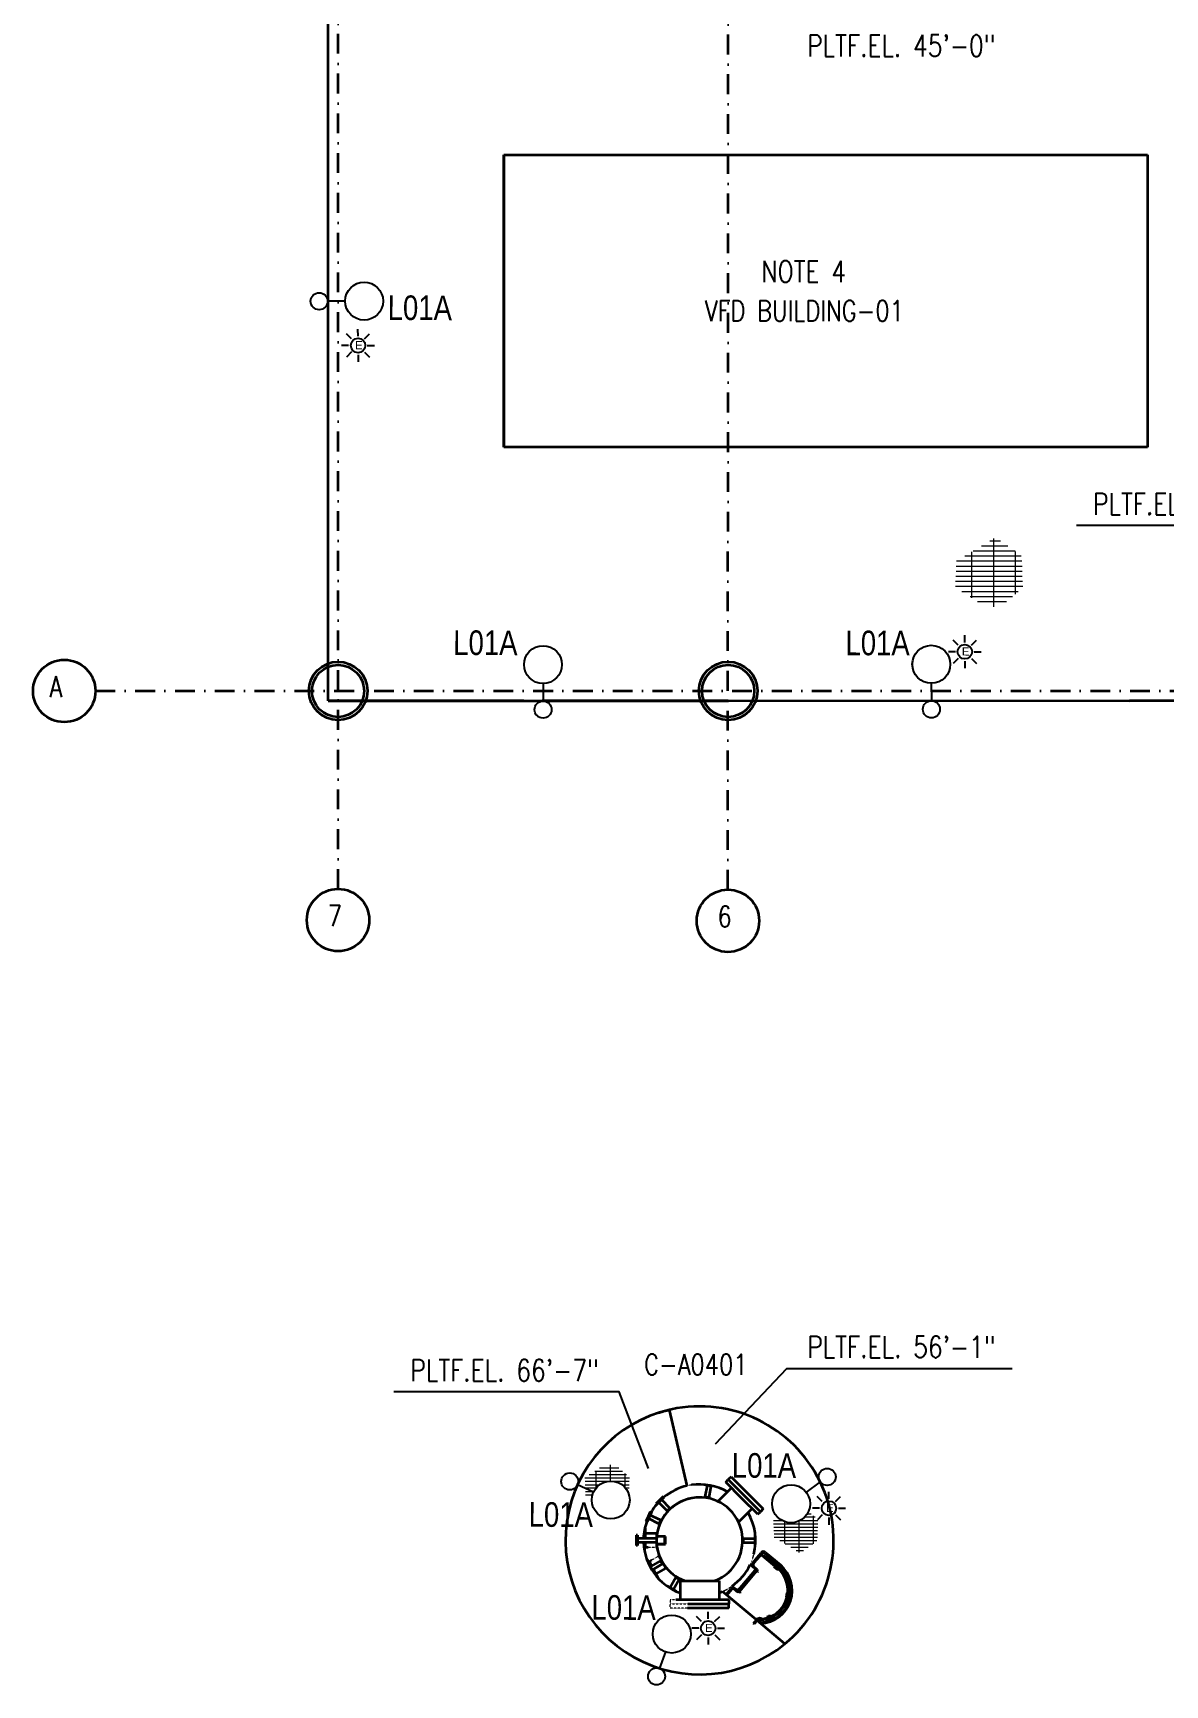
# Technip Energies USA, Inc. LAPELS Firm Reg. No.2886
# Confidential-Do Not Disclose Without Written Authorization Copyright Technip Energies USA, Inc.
# Model space of a CAD drawing. Header units: inches. Extents: x 3139 to 9140, y 3844 to 6923.
# Drawn here: x 3277 to 3973, y 3979 to 4996 of the extents above; entities that cross this region are included whole.
import ezdxf
from ezdxf.enums import TextEntityAlignment as Align

# ---------------------------------------------------------------- set-up
doc = ezdxf.new("R2010")
doc.units = ezdxf.units.IN
doc.header["$MEASUREMENT"] = 0
doc.linetypes.add('DASHDOT2', pattern=[12.700025, 6.350013, -3.175006, 0, -3.175006])
doc.linetypes.add('HIDDEN2', pattern=[0.1875, 0.125, -0.0625])
for name, color, linetype in [('Default', 7, 'Continuous'), ('E-LIGHTING', 41, 'Continuous'), ('TF_P_Equipment', 7, 'Continuous'), ('TF_P_Ladder', 7, 'Continuous'), ('TF_P_Plaform', 7, 'Continuous'), ('TF_P_Steel', 7, 'Continuous'), ('TF_S_GRATING', 7, 'Continuous')]:
    doc.layers.add(name, color=color, linetype=linetype)
doc.styles.add('Arial', font='arial.ttf')
doc.styles.add('ROMANS', font='romans.shx')

# ---------------------------------------------------------------- blocks, each defined once
blk = doc.blocks.new('TF_P_ELP_GRATING', base_point=(2.146, 13.23))
at = {"layer": 'TF_S_GRATING', "color": 8, "linetype": 'Continuous', "lineweight": 18}
for p, q in [((2.19, 13.523), (2.19, 12.866)), ((2.426, 13.377), (1.882, 13.377)), ((2.37, 13.425), (1.964, 13.425)), ((1.98, 13.435), (1.98, 12.994)), ((2.313, 13.474), (2.034, 13.474)), ((2.4, 13.399), (2.4, 12.99)), ((2.469, 13.328), (1.822, 13.328)), ((2.467, 13.279), (1.824, 13.279)), ((2.465, 13.23), (1.826, 13.23)), ((2.463, 13.182), (1.828, 13.182)), ((2.462, 13.133), (1.83, 13.133)), ((2.46, 13.084), (1.832, 13.084)), ((2.453, 13.035), (1.912, 13.035)), ((2.396, 12.987), (1.992, 12.987)), ((2.326, 12.938), (2.072, 12.938)), ((2.256, 12.889), (2.152, 12.889))]:
    blk.add_line(p, q, dxfattribs=at)
blk = doc.blocks.new('A$Cdd380a1b')
at = {"layer": 'Default', "color": 8, "linetype": 'Continuous', "lineweight": 35}
for centre in [(-76.5834, 0.5625), (-75.2671, -0.5393), (-73.3932, -0.5429)]:
    blk.add_circle(centre, 0.15, dxfattribs=at)
at = {"layer": 'TF_P_Equipment', "color": 8, "linetype": 'Continuous', "lineweight": 35}
for p, q in [((-74.4703, 3.1406), (-74.4703, 1.7344)), ((-74.4703, 1.7344), (-74.4703, 3.1406)), ((-74.4703, 3.1406), (-71.3766, 3.1406)), ((-74.4703, 3.1406), (-71.3766, 3.1406)), ((-71.3766, 3.1406), (-71.3766, 1.7344)), ((-71.3766, 3.1406), (-71.3766, 1.7344)), ((-71.3766, 1.7344), (-74.4703, 1.7344)), ((-71.3766, 1.7344), (-74.4703, 1.7344))]:
    blk.add_line(p, q, dxfattribs=at)
at = {"layer": 'TF_P_Plaform', "color": 8, "linetype": 'Continuous', "lineweight": 35}
for p, q in [((-75.3149, 0.5148), (-73.3922, 0.5148)), ((-74.3736, 0.5148), (-75.3149, 0.5148)), ((-73.3922, 0.5148), (-74.2858, 0.5148))]:
    blk.add_line(p, q, dxfattribs=at)
at = {"layer": 'TF_P_Steel', "color": 8, "linetype": 'Continuous', "lineweight": 35}
for p, q in [((-75.3149, 0.5148), (-75.3149, 4.3125)), ((-74.3769, 0.5148), (-75.2672, 0.5148)), ((-73.3922, 0.5148), (-74.2825, 0.5148)), ((-71.465, 0.5141), (-73.3922, 0.5148)), ((-69.6422, 0.5148), (-71.4632, 0.5148))]:
    blk.add_line(p, q, dxfattribs=at)
at = {"layer": 'TF_P_Steel', "color": 8, "linetype": 'DASHDOT2', "lineweight": 35, "ltscale": 0.015}
for points in [[(-75.2672, -0.3893), (-75.2672, 11.8125)], [(-73.3931, -0.3929), (-73.3922, 11.8125)], [(-76.4334, 0.5625), (-54.6422, 0.5625)]]:
    blk.add_lwpolyline(points, dxfattribs=at)
at = {"layer": 'TF_P_Steel', "color": 8, "linetype": 'Continuous', "lineweight": 35}
for centre, radius in [((-75.2672, 0.5625), 0.1407), ((-75.2672, 0.5625), 0.1253), ((-73.3922, 0.5625), 0.1407), ((-73.3922, 0.5625), 0.1253)]:
    blk.add_circle(centre, radius, dxfattribs=at)
at = {"layer": 'Default', "color": 8, "linetype": 'Continuous', "lineweight": 35, "xscale": -0.5, "yscale": 0.5, "zscale": 0.5, "rotation": 180}
blk.add_blockref('TF_P_ELP_GRATING', (-72.1378, 1.1131), dxfattribs=at)
at = {"layer": 'Default', "color": 8, "style": 'ROMANS', "width": 0.8}
blk.add_text('VFD BUILDING-01', height=0.1, dxfattribs=at).set_placement((-73.0262, 2.3909), align=Align.MIDDLE_CENTER)
for s, p in [('A', (-76.6545, 0.6334)), ('7', (-75.3176, -0.4683)), ('6', (-73.4437, -0.472))]:
    blk.add_text(s, height=0.1, dxfattribs=at).set_placement(p, align=Align.TOP_LEFT)
blk = doc.blocks.new('*U26')
at = {"color": 4, "linetype": 'ByBlock', "lineweight": -2}
blk.add_circle((0, 0), 112, dxfattribs=at)
at = {"color": 8}
blk.add_wipeout([(842, 0), (841, 16), (840, 31), (837, 47), (834, 62), (829, 77), (824, 92), (818, 106), (811, 120), (803, 134), (794, 146), (784, 159), (774, 171), (763, 182), (751, 192), (739, 202), (726, 210), (713, 218), (699, 225), (684, 232), (670, 237), (654, 241), (639, 245), (624, 247), (608, 249), (593, 249), (577, 249), (561, 247), (546, 245), (531, 241), (515, 237), (501, 232), (486, 225), (472, 218), (459, 210), (446, 202), (434, 192), (422, 182), (411, 171), (401, 159), (391, 146), (382, 134), (374, 120), (367, 106), (361, 92), (356, 77), (351, 62), (348, 47), (345, 31), (344, 16), (343, 0), (344, -16), (345, -31), (348, -47), (351, -62), (356, -77), (361, -92), (367, -106), (374, -120), (382, -134), (391, -146), (401, -159), (411, -171), (422, -182), (434, -192), (446, -202), (459, -210), (472, -218), (486, -225), (501, -232), (515, -237), (531, -241), (546, -245), (561, -247), (577, -249), (593, -249), (608, -249), (624, -247), (639, -245), (654, -241), (670, -237), (684, -232), (699, -225), (713, -218), (726, -210), (739, -202), (751, -192), (763, -182), (774, -171), (784, -159), (794, -146), (803, -134), (811, -120), (818, -106), (824, -92), (829, -77), (834, -62), (837, -47), (840, -31), (841, -16)], dxfattribs=at)
at = {"color": 4, "linetype": 'ByBlock', "lineweight": -2}
blk.add_line((343, 0), (112, 0), dxfattribs=at)
blk.add_circle((593, 0), 249, dxfattribs=at)
at = {"color": 4, "insert": (-379, -470), "char_height": 324, "attachment_point": 1, "rotation": 24.098, "style": 'Arial'}
blk.add_mtext_dynamic_manual_height_columns('{\\W0.8;L01A}', width=4053.6, gutter_width=4.41, heights=[0], dxfattribs=at)
blk = doc.blocks.new('*U57')
at = {"color": 3}
for points in [[(-8.5, 6.9), (-8.5, 11.2)], [(-14.2, 1.1), (-18.6, 1.1)], [(-12.5, 5.2), (-15.6, 8.2)], [(-4.4, 5.2), (-1.3, 8.2)], [(-2.7, 1.1), (1.7, 1.1)]]:
    blk.add_lwpolyline(points, dxfattribs=at)
at = {"color": 4, "linetype": 'ByBlock', "lineweight": -2}
blk.add_circle((-27.7, 0), 5.26, dxfattribs=at)
at = {"color": 3}
blk.add_circle((-8.4, 1.1), 4.47, dxfattribs=at)
at = {"color": 4, "insert": (-11.1, -0.7), "char_height": 5.03, "attachment_point": 1, "rotation": 89.8623, "style": 'Arial'}
blk.add_mtext_dynamic_manual_height_columns('E', width=62.916, gutter_width=0.0684, heights=[0], dxfattribs=at)
at = {"color": 8}
blk.add_wipeout([(-4.2, -31.6), (-3.6, -31.1), (-3.1, -30.6), (-2.5, -30.1), (-2.1, -29.5), (-1.6, -29), (-1.2, -28.3), (-0.9, -27.7), (-0.5, -27.1), (-0.3, -26.4), (0, -25.7), (0.2, -25), (0.3, -24.3), (0.4, -23.5), (0.5, -22.8), (0.5, -22.1), (0.5, -21.4), (0.4, -20.6), (0.3, -19.9), (0.1, -19.2), (-0.1, -18.5), (-0.4, -17.8), (-0.7, -17.1), (-1, -16.5), (-1.4, -15.9), (-1.8, -15.3), (-2.3, -14.7), (-2.7, -14.1), (-3.3, -13.6), (-3.8, -13.2), (-4.4, -12.7), (-5, -12.3), (-5.7, -11.9), (-6.3, -11.6), (-7, -11.3), (-7.7, -11.1), (-8.4, -10.9), (-9.1, -10.8), (-9.8, -10.6), (-10.6, -10.6), (-11.3, -10.6), (-12, -10.6), (-12.7, -10.7), (-13.5, -10.8), (-14.2, -11), (-14.9, -11.2), (-15.6, -11.4), (-16.2, -11.7), (-16.9, -12.1), (-17.5, -12.5), (-18.1, -12.9), (-18.7, -13.3), (-19.2, -13.8), (-19.7, -14.4), (-20.2, -14.9), (-20.7, -15.5), (-21.1, -16.1), (-21.4, -16.7), (-21.7, -17.4), (-22, -18.1), (-22.3, -18.8), (-22.5, -19.5), (-22.6, -20.2), (-22.7, -20.9), (-22.8, -21.6), (-22.8, -22.4), (-22.8, -23.1), (-22.7, -23.8), (-22.6, -24.6), (-22.4, -25.3), (-22.2, -26), (-21.9, -26.7), (-21.6, -27.3), (-21.3, -28), (-20.9, -28.6), (-20.5, -29.2), (-20, -29.8), (-19.5, -30.3), (-19, -30.8), (-18.5, -31.3), (-17.9, -31.7), (-17.3, -32.1), (-16.6, -32.5), (-16, -32.8), (-15.3, -33.1), (-14.6, -33.4), (-13.9, -33.6), (-13.2, -33.7), (-12.5, -33.8), (-11.7, -33.9), (-11, -33.9), (-10.3, -33.8), (-9.5, -33.8), (-8.8, -33.6), (-8.1, -33.5), (-7.4, -33.3), (-6.7, -33), (-6, -32.7), (-5.4, -32.4), (-4.8, -32)], dxfattribs=at)
at = {"color": 4, "linetype": 'ByBlock', "lineweight": -2}
blk.add_line((-18.1, -12.9), (-24.6, -4.2), dxfattribs=at)
at = {"color": 3}
for points in [[(-12.5, -3), (-15.6, -6.1)], [(-8.4, -4.7), (-8.4, -9)], [(-4.4, -3), (-1.3, -6)]]:
    blk.add_lwpolyline(points, dxfattribs=at)
at = {"color": 4, "linetype": 'ByBlock', "lineweight": -2}
blk.add_circle((-11.1, -22.2), 11.7, dxfattribs=at)
at = {"color": 4, "insert": (-42.3, -58.7), "char_height": 15.153, "attachment_point": 1, "rotation": 89.8623, "style": 'Arial'}
blk.add_mtext_dynamic_manual_height_columns('{\\W0.8;L01A}', width=189.578, gutter_width=0.206, heights=[0], dxfattribs=at)
blk = doc.blocks.new('*U58')
at = {"color": 3}
for points in [[(-57.4, 37.4), (-57.4, 41.8)], [(-63.2, 31.7), (-67.5, 31.7)], [(-61.5, 35.7), (-64.6, 38.8)], [(-53.4, 35.8), (-50.3, 38.8)], [(-51.7, 31.7), (-47.3, 31.7)]]:
    blk.add_lwpolyline(points, dxfattribs=at)
blk.add_circle((-57.4, 31.7), 4.47, dxfattribs=at)
at = {"color": 4, "linetype": 'ByBlock', "lineweight": -2}
blk.add_circle((-27.7, 0), 5.26, dxfattribs=at)
at = {"color": 4, "insert": (-60.1, 29.8), "char_height": 5.03, "attachment_point": 1, "rotation": 89.8623, "style": 'Arial'}
blk.add_mtext_dynamic_manual_height_columns('E', width=62.916, gutter_width=0.0684, heights=[0], dxfattribs=at)
at = {"color": 8}
blk.add_wipeout([(-64.8, 13.2), (-65, 12.5), (-65.2, 11.8), (-65.3, 11.1), (-65.4, 10.4), (-65.5, 9.7), (-65.4, 8.9), (-65.4, 8.2), (-65.3, 7.5), (-65.2, 6.7), (-65, 6), (-64.8, 5.3), (-64.5, 4.7), (-64.2, 4), (-63.8, 3.4), (-63.4, 2.7), (-63, 2.1), (-62.5, 1.6), (-62, 1.1), (-61.5, 0.6), (-60.9, 0.1), (-60.3, -0.3), (-59.7, -0.7), (-59.1, -1.1), (-58.4, -1.4), (-57.7, -1.7), (-57, -1.9), (-56.3, -2.1), (-55.6, -2.2), (-54.9, -2.3), (-54.1, -2.3), (-53.4, -2.3), (-52.7, -2.3), (-52, -2.2), (-51.2, -2.1), (-50.5, -1.9), (-49.8, -1.6), (-49.2, -1.4), (-48.5, -1.1), (-47.8, -0.7), (-47.2, -0.3), (-46.6, 0.1), (-46.1, 0.6), (-45.5, 1.1), (-45, 1.6), (-44.6, 2.2), (-44.1, 2.8), (-43.8, 3.4), (-43.4, 4), (-43.1, 4.7), (-42.8, 5.4), (-42.6, 6.1), (-42.4, 6.8), (-42.3, 7.5), (-42.2, 8.2), (-42.2, 9), (-42.2, 9.7), (-42.2, 10.4), (-42.3, 11.2), (-42.4, 11.9), (-42.6, 12.6), (-42.8, 13.3), (-43.1, 14), (-43.4, 14.6), (-43.8, 15.3), (-44.2, 15.9), (-44.6, 16.5), (-45.1, 17), (-45.6, 17.6), (-46.1, 18.1), (-46.7, 18.5), (-47.3, 19), (-47.9, 19.4), (-48.5, 19.7), (-49.2, 20), (-49.9, 20.3), (-50.6, 20.5), (-51.3, 20.7), (-52, 20.8), (-52.7, 20.9), (-53.5, 21), (-54.2, 21), (-54.9, 20.9), (-55.7, 20.8), (-56.4, 20.7), (-57.1, 20.5), (-57.8, 20.3), (-58.5, 20), (-59.1, 19.7), (-59.8, 19.3), (-60.4, 18.9), (-61, 18.5), (-61.5, 18), (-62.1, 17.5), (-62.6, 17), (-63, 16.4), (-63.5, 15.8), (-63.8, 15.2), (-64.2, 14.6), (-64.5, 13.9)], dxfattribs=at)
at = {"color": 4, "linetype": 'ByBlock', "lineweight": -2}
blk.add_line((-42.8, 5.4), (-32.7, 1.8), dxfattribs=at)
at = {"color": 3}
for points in [[(-61.5, 27.6), (-64.6, 24.5)], [(-57.4, 25.9), (-57.4, 21.6)], [(-53.4, 27.6), (-50.3, 24.5)]]:
    blk.add_lwpolyline(points, dxfattribs=at)
at = {"color": 4, "linetype": 'ByBlock', "lineweight": -2}
blk.add_circle((-53.8, 9.3), 11.7, dxfattribs=at)
at = {"color": 4, "insert": (-77.7, -40.1), "char_height": 15.153, "attachment_point": 1, "rotation": 89.8623, "style": 'Arial'}
blk.add_mtext_dynamic_manual_height_columns('{\\W0.8;L01A}', width=189.578, gutter_width=0.206, heights=[0], dxfattribs=at)
blk = doc.blocks.new('*U28')
at = {"color": 4, "linetype": 'ByBlock', "lineweight": -2}
blk.add_circle((0, 0), 112, dxfattribs=at)
at = {"color": 8}
blk.add_wipeout([(842, 0), (841, 16), (840, 31), (837, 47), (834, 62), (829, 77), (824, 92), (818, 106), (811, 120), (803, 134), (794, 146), (784, 159), (774, 171), (763, 182), (751, 192), (739, 202), (726, 210), (713, 218), (699, 225), (684, 232), (670, 237), (654, 241), (639, 245), (624, 247), (608, 249), (593, 249), (577, 249), (561, 247), (546, 245), (531, 241), (515, 237), (501, 232), (486, 225), (472, 218), (459, 210), (446, 202), (434, 192), (422, 182), (411, 171), (401, 159), (391, 146), (382, 134), (374, 120), (367, 106), (361, 92), (356, 77), (351, 62), (348, 47), (345, 31), (344, 16), (343, 0), (344, -16), (345, -31), (348, -47), (351, -62), (356, -77), (361, -92), (367, -106), (374, -120), (382, -134), (391, -146), (401, -159), (411, -171), (422, -182), (434, -192), (446, -202), (459, -210), (472, -218), (486, -225), (501, -232), (515, -237), (531, -241), (546, -245), (561, -247), (577, -249), (593, -249), (608, -249), (624, -247), (639, -245), (654, -241), (670, -237), (684, -232), (699, -225), (713, -218), (726, -210), (739, -202), (751, -192), (763, -182), (774, -171), (784, -159), (794, -146), (803, -134), (811, -120), (818, -106), (824, -92), (829, -77), (834, -62), (837, -47), (840, -31), (841, -16)], dxfattribs=at)
at = {"color": 4, "linetype": 'ByBlock', "lineweight": -2}
blk.add_line((343, 0), (112, 0), dxfattribs=at)
blk.add_circle((593, 0), 249, dxfattribs=at)
at = {"color": 4, "insert": (1045, 1180), "char_height": 324, "attachment_point": 1, "rotation": 269.7413, "style": 'Arial'}
blk.add_mtext_dynamic_manual_height_columns('{\\W0.8;L01A}', width=4053.6, gutter_width=4.41, heights=[0], dxfattribs=at)
blk = doc.blocks.new('*U85')
at = {"color": 3}
for points in [[(-63.2, 26.3), (-63.2, 30.6)], [(-68.9, 20.5), (-73.3, 20.5)], [(-67.3, 24.6), (-70.3, 27.6)], [(-59.1, 24.6), (-56, 27.7)], [(-57.4, 20.5), (-53.1, 20.5)]]:
    blk.add_lwpolyline(points, dxfattribs=at)
at = {"color": 4, "linetype": 'ByBlock', "lineweight": -2}
blk.add_circle((-27.7, 0), 5.26, dxfattribs=at)
at = {"color": 4, "insert": (-65.9, 18.7), "char_height": 5.03, "attachment_point": 1, "rotation": 89.8623, "style": 'Arial'}
blk.add_mtext_dynamic_manual_height_columns('E', width=62.916, gutter_width=0.0684, heights=[0], dxfattribs=at)
at = {"color": 8}
blk.add_wipeout([(-67.1, -0.1), (-67, -0.8), (-67, -1.6), (-66.9, -2.3), (-66.7, -3), (-66.5, -3.7), (-66.2, -4.4), (-66, -5.1), (-65.6, -5.7), (-65.2, -6.3), (-64.8, -6.9), (-64.4, -7.5), (-63.9, -8.1), (-63.4, -8.6), (-62.8, -9.1), (-62.2, -9.5), (-61.6, -9.9), (-61, -10.3), (-60.4, -10.6), (-59.7, -10.9), (-59, -11.2), (-58.3, -11.4), (-57.6, -11.5), (-56.9, -11.6), (-56.1, -11.7), (-55.4, -11.7), (-54.7, -11.7), (-53.9, -11.6), (-53.2, -11.5), (-52.5, -11.4), (-51.8, -11.2), (-51.1, -10.9), (-50.4, -10.6), (-49.8, -10.3), (-49.2, -9.9), (-48.6, -9.5), (-48, -9), (-47.4, -8.6), (-46.9, -8), (-46.4, -7.5), (-46, -6.9), (-45.6, -6.3), (-45.2, -5.7), (-44.9, -5), (-44.6, -4.3), (-44.3, -3.7), (-44.1, -2.9), (-44, -2.2), (-43.9, -1.5), (-43.8, -0.8), (-43.8, -0.1), (-43.8, 0.7), (-43.9, 1.4), (-44, 2.1), (-44.1, 2.8), (-44.3, 3.5), (-44.6, 4.2), (-44.9, 4.9), (-45.2, 5.6), (-45.6, 6.2), (-46, 6.8), (-46.5, 7.4), (-46.9, 7.9), (-47.5, 8.4), (-48, 8.9), (-48.6, 9.4), (-49.2, 9.8), (-49.8, 10.1), (-50.5, 10.5), (-51.2, 10.8), (-51.8, 11), (-52.5, 11.2), (-53.3, 11.4), (-54, 11.5), (-54.7, 11.6), (-55.4, 11.6), (-56.2, 11.6), (-56.9, 11.5), (-57.6, 11.4), (-58.3, 11.2), (-59, 11), (-59.7, 10.8), (-60.4, 10.5), (-61.1, 10.1), (-61.7, 9.8), (-62.3, 9.3), (-62.9, 8.9), (-63.4, 8.4), (-63.9, 7.9), (-64.4, 7.3), (-64.9, 6.8), (-65.3, 6.1), (-65.6, 5.5), (-66, 4.9), (-66.3, 4.2), (-66.5, 3.5), (-66.7, 2.8), (-66.9, 2.1), (-67, 1.4), (-67.1, 0.6)], dxfattribs=at)
at = {"color": 4, "linetype": 'ByBlock', "lineweight": -2}
blk.add_line((-43.8, -0.1), (-33, 0), dxfattribs=at)
at = {"color": 3}
for points in [[(-67.2, 16.4), (-70.3, 13.4)], [(-63.2, 14.7), (-63.2, 10.4)], [(-59.1, 16.4), (-56, 13.4)]]:
    blk.add_lwpolyline(points, dxfattribs=at)
blk.add_circle((-63.2, 20.5), 4.47, dxfattribs=at)
at = {"color": 4, "linetype": 'ByBlock', "lineweight": -2}
blk.add_circle((-55.4, -0.1), 11.7, dxfattribs=at)
at = {"color": 4, "insert": (-76.1, -52.9), "char_height": 15.153, "attachment_point": 1, "rotation": 89.8623, "style": 'Arial'}
blk.add_mtext_dynamic_manual_height_columns('{\\W0.8;L01A}', width=189.578, gutter_width=0.206, heights=[0], dxfattribs=at)
blk = doc.blocks.new('*U84')
at = {"color": 3}
for points in [[(-4.6, 28), (-7.7, 31.1)], [(-0.5, 29.7), (-0.6, 34.1)], [(3.5, 28), (6.6, 31.1)], [(-6.3, 24), (-10.6, 23.9)], [(5.2, 24), (9.6, 24)], [(-4.6, 19.9), (-7.7, 16.8)], [(-0.5, 18.2), (-0.5, 13.9)], [(3.5, 19.9), (6.6, 16.8)]]:
    blk.add_lwpolyline(points, dxfattribs=at)
blk.add_circle((-0.5, 24), 4.47, dxfattribs=at)
at = {"color": 4, "linetype": 'ByBlock', "lineweight": -2}
blk.add_circle((-27.7, 0), 5.26, dxfattribs=at)
at = {"color": 4, "insert": (-3.2, 22.1), "char_height": 5.03, "attachment_point": 1, "rotation": 89.8623, "style": 'Arial'}
blk.add_mtext_dynamic_manual_height_columns('E', width=62.916, gutter_width=0.0684, heights=[0], dxfattribs=at)
at = {"color": 8}
blk.add_wipeout([(-27.8, 39.3), (-28.5, 39.3), (-29.3, 39.3), (-30, 39.1), (-30.7, 39), (-31.4, 38.8), (-32.1, 38.5), (-32.8, 38.2), (-33.4, 37.9), (-34, 37.5), (-34.6, 37.1), (-35.2, 36.7), (-35.8, 36.2), (-36.3, 35.7), (-36.8, 35.1), (-37.2, 34.5), (-37.6, 33.9), (-38, 33.3), (-38.3, 32.6), (-38.6, 32), (-38.9, 31.3), (-39.1, 30.6), (-39.2, 29.9), (-39.3, 29.1), (-39.4, 28.4), (-39.4, 27.7), (-39.4, 26.9), (-39.3, 26.2), (-39.2, 25.5), (-39, 24.8), (-38.8, 24.1), (-38.6, 23.4), (-38.3, 22.7), (-38, 22.1), (-37.6, 21.4), (-37.2, 20.8), (-36.7, 20.2), (-36.2, 19.7), (-35.7, 19.2), (-35.2, 18.7), (-34.6, 18.3), (-34, 17.8), (-33.4, 17.5), (-32.7, 17.1), (-32, 16.8), (-31.3, 16.6), (-30.6, 16.4), (-29.9, 16.2), (-29.2, 16.1), (-28.5, 16.1), (-27.7, 16), (-27, 16.1), (-26.3, 16.1), (-25.6, 16.3), (-24.8, 16.4), (-24.1, 16.6), (-23.5, 16.9), (-22.8, 17.2), (-22.1, 17.5), (-21.5, 17.9), (-20.9, 18.3), (-20.3, 18.7), (-19.8, 19.2), (-19.3, 19.7), (-18.8, 20.3), (-18.3, 20.9), (-17.9, 21.5), (-17.5, 22.1), (-17.2, 22.8), (-16.9, 23.4), (-16.7, 24.1), (-16.5, 24.8), (-16.3, 25.5), (-16.2, 26.3), (-16.1, 27), (-16.1, 27.7), (-16.1, 28.4), (-16.2, 29.2), (-16.3, 29.9), (-16.5, 30.6), (-16.7, 31.3), (-16.9, 32), (-17.2, 32.7), (-17.6, 33.3), (-17.9, 34), (-18.4, 34.6), (-18.8, 35.1), (-19.3, 35.7), (-19.8, 36.2), (-20.4, 36.7), (-20.9, 37.1), (-21.5, 37.5), (-22.2, 37.9), (-22.8, 38.2), (-23.5, 38.5), (-24.2, 38.8), (-24.9, 39), (-25.6, 39.1), (-26.3, 39.3), (-27.1, 39.3)], dxfattribs=at)
at = {"color": 4, "linetype": 'ByBlock', "lineweight": -2}
blk.add_line((-27.7, 16), (-27.7, 5.2), dxfattribs=at)
blk.add_circle((-27.8, 27.7), 11.7, dxfattribs=at)
at = {"color": 4, "insert": (-31.4, 42.2), "char_height": 15.153, "attachment_point": 1, "rotation": 89.8623, "style": 'Arial'}
blk.add_mtext_dynamic_manual_height_columns('{\\W0.8;L01A}', width=189.578, gutter_width=0.206, heights=[0], dxfattribs=at)

msp = doc.modelspace()

# ---------------------------------------------------------------- linework, layer by layer
at = {"color": 8}
msp.add_lwpolyline([(3655.3, 4112.1), (3637.3, 4159.4), (3498.7, 4159.4)], dxfattribs=at)
at = {"layer": 'TF_P_Equipment', "color": 8, "linetype": 'Continuous', "lineweight": 35}
for p, q in [((3679.1, 4101.5), (3668.3, 4148.3)), ((3679.1, 4101.5), (3668.3, 4148.3)), ((3689.6, 4102.1), (3689.6, 4102.3)), ((3692.8, 4101.6), (3689.6, 4102.1)), ((3690.3, 4094.7), (3691.6, 4101.8)), ((3692.7, 4094.3), (3693.9, 4101.4)), ((3696, 4101), (3692.8, 4101.6)), ((3696, 4101), (3696, 4101.2)), ((3698.1, 4091.9), (3706.4, 4100.2)), ((3702.9, 4103.7), (3704.5, 4105.4)), ((3712.8, 4093.8), (3702.9, 4103.7)), ((3706.2, 4107.1), (3704.5, 4105.4)), ((3704.5, 4105.4), (3724.3, 4085.6)), ((3724.3, 4085.6), (3704.5, 4105.4)), ((3706.2, 4107.1), (3726, 4087.3)), ((3706.2, 4107.1), (3726, 4087.3)), ((3662.1, 4092.6), (3659.8, 4090.4)), ((3660.4, 4089.8), (3659.8, 4090.4)), ((3662.6, 4092.1), (3660.4, 4089.8)), ((3666.9, 4086.2), (3661.8, 4091.2)), ((3664.4, 4094.9), (3662.1, 4092.6)), ((3664.9, 4094.4), (3662.6, 4092.1)), ((3668.6, 4087.8), (3663.5, 4092.9)), ((3664.9, 4094.4), (3664.4, 4094.9)), ((3668.6, 4087.8), (3667.7, 4087)), ((3691.5, 4094.5), (3690.3, 4094.7)), ((3692.7, 4094.3), (3691.5, 4094.5)), ((3722.6, 4084), (3712.8, 4093.8)), ((3655.1, 4082.7), (3653.7, 4079.7)), ((3654.5, 4079.4), (3653.7, 4079.7)), ((3655.8, 4082.3), (3654.5, 4079.4)), ((3656.5, 4085.6), (3655.1, 4082.7)), ((3661.8, 4078.2), (3655.3, 4081.3)), ((3657.2, 4085.3), (3655.8, 4082.3)), ((3662.9, 4080.4), (3656.3, 4083.4)), ((3657.2, 4085.3), (3656.5, 4085.6)), ((3662.4, 4079.3), (3661.8, 4078.2)), ((3662.9, 4080.4), (3662.4, 4079.3)), ((3667.7, 4087), (3666.9, 4086.2)), ((3710.8, 4079.2), (3719.1, 4087.5)), ((3722.6, 4084), (3724.3, 4085.6)), ((3726, 4087.3), (3724.3, 4085.6)), ((3648.6, 4071.1), (3647.8, 4071.1)), ((3647.8, 4071.1), (3647.8, 4067.9)), ((3647.8, 4067.9), (3647.8, 4064.7)), ((3648.6, 4071.1), (3648.6, 4067.9)), ((3660.3, 4069.1), (3648.6, 4069.1)), ((3648.6, 4067.9), (3648.6, 4064.7)), ((3653.4, 4075.4), (3653.1, 4075.4)), ((3653.4, 4075.4), (3653.4, 4069.1)), ((3660.3, 4072.2), (3653.4, 4072.2)), ((3660.3, 4072.2), (3660.3, 4069.1)), ((3660.3, 4069.1), (3660.3, 4067.9)), ((3660.3, 4067.9), (3660.3, 4066.7)), ((3660.5, 4065.5), (3660.5, 4070.3)), ((3660.5, 4065.5), (3660.5, 4070.3)), ((3665.3, 4070.3), (3660.5, 4070.3)), ((3665.3, 4070.3), (3660.5, 4070.3)), ((3665.8, 4070.3), (3665.3, 4070.3)), ((3665.8, 4070.3), (3665.3, 4070.3)), ((3665.3, 4070.3), (3665.3, 4065.5)), ((3665.3, 4070.3), (3665.3, 4065.5)), ((3665.8, 4065.5), (3665.8, 4070.3)), ((3665.8, 4065.5), (3665.8, 4070.3)), ((3713.8, 4069.1), (3721, 4069.1)), ((3713.8, 4067.9), (3713.8, 4069.1)), ((3713.8, 4066.7), (3713.8, 4067.9)), ((3721, 4071.1), (3721.2, 4071.1)), ((3721, 4067.9), (3721, 4071.1)), ((3721, 4064.7), (3721, 4067.9)), ((3648.6, 4064.7), (3647.8, 4064.7)), ((3660.3, 4066.7), (3648.6, 4066.7)), ((3653.4, 4066.7), (3653.4, 4063.1)), ((3655.2, 4063.6), (3653.4, 4063.6)), ((3660.3, 4063.6), (3660, 4063.6)), ((3660.3, 4066.7), (3660.3, 4063.6)), ((3665.3, 4065.5), (3660.5, 4065.5)), ((3660.5, 4065.5), (3665.3, 4065.5)), ((3661.7, 4058.4), (3661.5, 4058.2)), ((3661.7, 4058.4), (3663.9, 4054.6)), ((3665.3, 4065.5), (3665.8, 4065.5)), ((3665.3, 4065.5), (3665.8, 4065.5)), ((3713.8, 4066.7), (3721, 4066.7)), ((3721, 4064.7), (3721.2, 4064.7)), ((3655.5, 4055.3), (3657.3, 4052.2)), ((3655.6, 4053.6), (3655.5, 4053.5)), ((3655.6, 4053.6), (3657.2, 4050.8)), ((3657.3, 4055.8), (3655.7, 4054.9)), ((3662.8, 4055.4), (3656.6, 4051.8)), ((3657.2, 4050.8), (3658.8, 4048)), ((3664, 4053.4), (3657.8, 4049.8)), ((3658.5, 4050.2), (3661.6, 4044.7)), ((3658.8, 4048), (3658.7, 4047.9)), ((3666, 4050.9), (3660, 4047.4)), ((3662.8, 4055.4), (3663.4, 4054.4)), ((3663.4, 4054.4), (3664, 4053.4)), ((3663.9, 4054.6), (3666, 4050.9)), ((3661.6, 4044.7), (3661.4, 4044.6)), ((3666.9, 4039.9), (3666.8, 4039.8)), ((3666.9, 4039.9), (3669.7, 4038.3)), ((3672.3, 4045.1), (3668.7, 4038.9)), ((3669.7, 4038.3), (3672.5, 4036.7)), ((3674.3, 4043.9), (3670.8, 4037.7)), ((3672.3, 4045.1), (3673.3, 4044.5)), ((3673.3, 4044.5), (3674.3, 4043.9)), ((3674.8, 4043.1), (3674.8, 4031.6)), ((3674.8, 4043.1), (3686.8, 4043.1)), ((3686.8, 4043.1), (3698.8, 4043.1)), ((3698.8, 4043.1), (3698.8, 4031.6)), ((3672.2, 4031.6), (3686.8, 4031.6)), ((3672.5, 4036.7), (3672.5, 4036.5)), ((3679.6, 4028.9), (3686.8, 4028.9)), ((3686.8, 4031.6), (3704.8, 4031.6)), ((3686.8, 4028.9), (3704.8, 4028.9)), ((3721.8, 4019), (3701, 4036.4)), ((3721.8, 4019), (3701, 4036.4)), ((3704.8, 4031.6), (3704.8, 4028.9)), ((3704.8, 4026.1), (3704.8, 4028.9)), ((3704.8, 4026.1), (3679.4, 4026.1)), ((3704.8, 4026.1), (3679.4, 4026.1)), ((3739.3, 4004.3), (3722.2, 4018.6)), ((3739.3, 4004.3), (3722.2, 4018.6))]:
    msp.add_line(p, q, dxfattribs=at)
at = {"layer": 'TF_P_Equipment', "color": 8, "linetype": 'HIDDEN2', "lineweight": 18}
for p, q in [((3653.4, 4060.4), (3653.1, 4060.4)), ((3653.4, 4063.1), (3653.4, 4060.4)), ((3654.1, 4057.7), (3653.9, 4057.5)), ((3654.1, 4057.7), (3655.5, 4055.3)), ((3660, 4063.6), (3655.2, 4063.6)), ((3661.5, 4058.2), (3657.3, 4055.8)), ((3668.8, 4031.6), (3668.8, 4028.9)), ((3668.8, 4031.6), (3672.2, 4031.6)), ((3668.8, 4026.1), (3668.8, 4028.9)), ((3668.8, 4028.9), (3679.6, 4028.9)), ((3701.4, 4036.6), (3701.8, 4035.7)), ((3701.4, 4036.6), (3701.8, 4035.7)), ((3679.4, 4026.1), (3668.8, 4026.1)), ((3679.4, 4026.1), (3668.8, 4026.1)), ((3722.2, 4018.6), (3721.8, 4019)), ((3722.2, 4018.6), (3721.8, 4019))]:
    msp.add_line(p, q, dxfattribs=at)
at = {"layer": 'TF_P_Equipment', "color": 8, "linetype": 'Continuous', "lineweight": 35}
for radius, start, end in [(82.5, 309.5243, 102.1974), (82.5, 309.5243, 102.1974), (82.5, 103, 309.5243), (82.5, 103, 309.5243), (34.5, 103, 129.5978), (34.5, 103, 129.5978), (34.5, 60.1217, 98.2855), (34.5, 60.1217, 98.2855), (34.5, 140.4022, 149.5978), (34.5, 140.4022, 149.5978), (26.5, 89.9999, 249.0611), (26.5, 89.9999, 249.0611), (26.5, 290.9389, 180), (34.5, 160.4022, 178.0275), (34.5, 160.4022, 178.0275), (34.5, 345.7715, 29.8783), (34.5, 345.7715, 29.8783), (26.5, 180, 249.0611), (34.5, 181.9725, 249.6456), (34.5, 181.9725, 249.6456), (34.5, 305.5654, 334.4346), (34.5, 305.5654, 334.4346), (34.5, 290.3544, 294.2285), (34.5, 290.3544, 294.2285)]:
    msp.add_arc((3686.8, 4067.9), radius, start, end, dxfattribs=at)
at = {"layer": 'TF_P_Equipment', "color": 8, "linetype": 'HIDDEN2', "lineweight": 18}
for radius, start, end in [(82.5, 102.1974, 103), (82.5, 102.1974, 103), (34.5, 98.2855, 103), (34.5, 98.2855, 103), (34.5, 334.4346, 345.7715), (34.5, 334.4346, 345.7715), (34.5, 295, 305.5654), (34.5, 295, 305.5654)]:
    msp.add_arc((3686.8, 4067.9), radius, start, end, dxfattribs=at)
at = {"layer": 'TF_P_Ladder', "color": 8, "linetype": 'Continuous', "lineweight": 35}
for p, q in [((3719.5, 4054.2), (3723.3, 4058.7)), ((3723.8, 4058.3), (3720, 4053.8)), ((3723.3, 4058.7), (3724.7, 4060.3)), ((3725.1, 4059.9), (3724.7, 4059.4)), ((3734.8, 4050.7), (3725.6, 4058.5)), ((3726, 4058.9), (3735.2, 4051.2)), ((3736.2, 4052.3), (3727, 4060.1)), ((3727.3, 4060.5), (3736.5, 4052.8)), ((3710.8, 4037.4), (3721.1, 4049.6)), ((3711.5, 4036.7), (3721.8, 4049)), ((3717.9, 4053), (3719.8, 4051.5)), ((3718.3, 4053.5), (3719.1, 4052.8)), ((3720.9, 4050.6), (3719.8, 4051.5)), ((3720.2, 4051.9), (3722.2, 4050.2)), ((3720.9, 4050.6), (3720.5, 4050.1)), ((3720.5, 4050.1), (3722.4, 4048.5)), ((3722.8, 4048.9), (3720.9, 4050.6)), ((3722.2, 4050.2), (3721.8, 4049.7)), ((3722, 4049.9), (3722.3, 4049.6)), ((3722.2, 4049.4), (3722.3, 4049.6)), ((3722.4, 4048.5), (3722.8, 4048.9)), ((3732.9, 4052.3), (3732.5, 4051.8)), ((3732.5, 4051.8), (3734.4, 4050.2)), ((3732.9, 4052.3), (3733, 4052.3)), ((3734.8, 4050.7), (3732.9, 4052.3)), ((3734, 4052.2), (3735.5, 4052.1)), ((3734.4, 4050.2), (3734.8, 4050.7)), ((3734.4, 4050.2), (3735.5, 4050.1)), ((3734.8, 4050.7), (3734.9, 4050.7)), ((3737.4, 4050.5), (3735.5, 4052.1)), ((3735.9, 4050.6), (3737.4, 4050.5)), ((3736.4, 4050.1), (3737, 4050)), ((3737, 4050), (3737.4, 4050.5)), ((3703.1, 4034.6), (3706, 4038.1)), ((3706.5, 4037.7), (3703.6, 4034.2)), ((3706.5, 4039.4), (3710.4, 4036.1)), ((3706.9, 4039.8), (3709.8, 4037.4)), ((3710.2, 4037.8), (3709.8, 4037.4)), ((3709.8, 4037.4), (3711.7, 4035.8)), ((3712.1, 4036.2), (3710.2, 4037.8)), ((3710.3, 4036.7), (3710.4, 4036.6)), ((3710.4, 4036.6), (3711, 4036.1)), ((3710.4, 4036.1), (3710.6, 4036.4)), ((3711, 4036.1), (3711.2, 4036.2)), ((3711.7, 4035.8), (3712.1, 4036.2)), ((3740.5, 4035.4), (3740.1, 4033)), ((3740.1, 4033), (3740.6, 4032.9)), ((3740.1, 4033), (3740.5, 4032.8)), ((3740.1, 4033), (3740.3, 4032.9)), ((3740.1, 4033), (3740.1, 4033)), ((3740.5, 4035.4), (3740.3, 4034.5)), ((3740.5, 4035.4), (3740.5, 4035.4)), ((3741.1, 4035.3), (3740.5, 4035.4)), ((3740.6, 4032.9), (3741.1, 4035.3)), ((3741, 4035.4), (3740.8, 4035.4)), ((3741.1, 4032.6), (3742.2, 4032.1)), ((3741.2, 4032.7), (3742.6, 4032.1)), ((3741.6, 4035.1), (3743.1, 4034.6)), ((3742.2, 4032.1), (3742.6, 4032.1)), ((3720, 4016.8), (3721.9, 4019.1)), ((3720.5, 4016.5), (3720, 4016.8)), ((3722.3, 4018.7), (3720.5, 4016.5)), ((3730.5, 4021.5), (3728.1, 4020.7)), ((3728.1, 4020.7), (3728.2, 4020.4)), ((3728.1, 4020.7), (3728.3, 4020.1)), ((3728.1, 4020.7), (3728.1, 4020.7)), ((3728.3, 4020.1), (3730.7, 4021)), ((3728.6, 4019.6), (3729.4, 4018.3)), ((3730.4, 4021.5), (3729.4, 4021.2)), ((3730.4, 4021.5), (3730.5, 4021.5)), ((3730.5, 4021.5), (3730.4, 4021.5)), ((3730.5, 4021.5), (3730.7, 4021.1)), ((3730.7, 4021), (3730.5, 4021.5)), ((3730.6, 4021), (3730.6, 4021.2)), ((3731, 4020.5), (3731.8, 4019.2)), ((3731.1, 4020.5), (3731.7, 4019.6)), ((3731.8, 4019.2), (3731.7, 4019.6))]:
    msp.add_line(p, q, dxfattribs=at)
for centre, radius, start, end in [((3724.8, 4057.5), 1.9, 50, 140), ((3724.8, 4057.5), 1.3, 50, 140), ((3726.1, 4059.1), 1.9, 50, 140), ((3726.1, 4059.1), 1.3, 50, 140), ((3721, 4052.9), 1.9, 140, 230), ((3721, 4052.9), 1.3, 140, 230), ((3723.4, 4037.2), 20.4, 272.6679, 50), ((3723.4, 4037.2), 18.3, 275, 50), ((3723.2, 4037.2), 17.9, 277.2113, 49.3976), ((3723.4, 4037.2), 19.8, 347.2286, 50), ((3707.5, 4036.9), 1.9, 96.8264, 140), ((3707.5, 4036.9), 1.3, 50, 140), ((3723.4, 4037.2), 19.8, 294.8118, 345.1953), ((3723.4, 4037.2), 17.7, 262.0638, 266.4393), ((3723.8, 4017.5), 2.5, 50, 140), ((3723.8, 4017.5), 1.9, 50, 140), ((3723.4, 4037.2), 18.3, 267.1748, 275), ((3723.4, 4037.2), 19.8, 270.749, 293.0985), ((3723.4, 4037.2), 17.7, 275.7355, 285.9503), ((3723.4, 4037.2), 17.7, 294.0497, 320)]:
    msp.add_arc(centre, radius, start, end, dxfattribs=at)
at = {"layer": 'TF_P_Plaform', "color": 8, "linetype": 'DASHDOT2', "lineweight": 35}
msp.add_line((3610.8, 4035.8), (3610.8, 4035.9), dxfattribs=at)
at = {"layer": 'TF_P_Plaform', "color": 8, "linetype": 'Continuous', "lineweight": 35}
msp.add_line((3699.5, 4035.9), (3699.7, 4035.9), dxfattribs=at)
at = {"layer": 'TF_P_Steel', "color": 8, "linetype": 'Continuous', "lineweight": 35}
for p, q in [((3661.6, 4146.6), (3665.4, 4147.6)), ((3661.6, 4146.5), (3664.2, 4147.2)), ((3661.6, 4146.6), (3661.6, 4146.5)), ((3661.6, 4146.5), (3661.6, 4146.5)), ((3665.6, 4147.6), (3669.3, 4148.6)), ((3666.8, 4147.9), (3669.4, 4148.6)), ((3669.3, 4148.6), (3669.3, 4148.6)), ((3676, 4092.9), (3676, 4092.9)), ((3699.5, 4035.9), (3699.7, 4035.9))]:
    msp.add_line(p, q, dxfattribs=at)

# ---------------------------------------------------------------- block references
at = {"xscale": 128, "yscale": 128, "zscale": 128}
msp.add_blockref('A$Cdd380a1b', (13098.6, 4518.8), dxfattribs=at)
at = {"layer": 'Default', "color": 8, "linetype": 'Continuous', "lineweight": 35, "xscale": 42.29337928986195, "yscale": 42.29337928986195, "zscale": 42.29337928986195}
for p in [(3630, 4102), (3746, 4075.9)]:
    msp.add_blockref('TF_P_ELP_GRATING', p, dxfattribs=at)

# ---------------------------------------------------------------- next in the draw order: linework, layer by layer
at = {"color": 8}
for points in [[(4105.3, 4747), (4057.4, 4692.7), (3918.7, 4692.7)], [(3696.6, 4127.4), (3740.4, 4173.7), (3879.1, 4173.7)]]:
    msp.add_lwpolyline(points, dxfattribs=at)

# ---------------------------------------------------------------- next in the draw order: block references
at = {"layer": 'E-LIGHTING', "color": 3, "rotation": 269.9129640520016}
for name, p in [('*U84', (3452.7, 4803)), ('*U85', (3829.4, 4551.8)), ('*U57', (3765.3, 4079.3)), ('*U58', (3660.3, 3956.5))]:
    msp.add_blockref(name, p, dxfattribs=at)
at = {"layer": 'E-LIGHTING', "xscale": 0.04676794374954184, "yscale": 0.04676794374954184, "zscale": 0.04676794374954184}
for name, p, rotation in [('*U28', (3590.5, 4579.3), 90.03390637095421), ('*U26', (3606.9, 4104.2), 335.6772425676596)]:
    msp.add_blockref(name, p, dxfattribs=dict(at, rotation=rotation))

# ---------------------------------------------------------------- next in the draw order: texts
at = {"layer": 'Default', "color": 8, "style": 'ROMANS', "width": 0.8}
for s, height, p in [('PLTF.EL. 45\'-0"', 13.2, (3810.9, 4988)), ('PLTF.EL. 56\'-1"', 13.2, (3986.8, 4705.9)), ('C-A0401', 12.79, (3684.5, 4176.2))]:
    msp.add_text(s, height=height, dxfattribs=at).set_placement(p, align=Align.MIDDLE_CENTER)
at = {"layer": 'Default', "color": 4, "style": 'ROMANS', "width": 0.8}
msp.add_text('NOTE 4', height=13.2, dxfattribs=at).set_placement((3750.8, 4849), align=Align.MIDDLE_CENTER)

# ---------------------------------------------------------------- next in the draw order: wipeouts: each hides what was drawn before it
at = {"color": 3}
msp.add_wipeout([(3495, 4184.1), (3638.7, 4183.2), (3639.6, 4161.4), (3494.5, 4163.5)], dxfattribs=at)

# ---------------------------------------------------------------- next in the draw order: texts
at = {"layer": 'Default', "color": 8, "style": 'ROMANS', "width": 0.8}
msp.add_text('PLTF.EL. 66\'-7"', height=13.2, dxfattribs=at).set_placement((3566.8, 4172.6), align=Align.MIDDLE_CENTER)

# ---------------------------------------------------------------- next in the draw order: wipeouts: each hides what was drawn before it
at = {"color": 3}
msp.add_wipeout([(3882.8, 4198.5), (3739.1, 4197.5), (3738.2, 4175.8), (3883.3, 4177.8)], dxfattribs=at)

# ---------------------------------------------------------------- next in the draw order: texts
at = {"layer": 'Default', "color": 8, "style": 'ROMANS', "width": 0.8}
msp.add_text('PLTF.EL. 56\'-1"', height=13.2, dxfattribs=at).set_placement((3811, 4187), align=Align.MIDDLE_CENTER)

doc.saveas('drawing.dxf')
